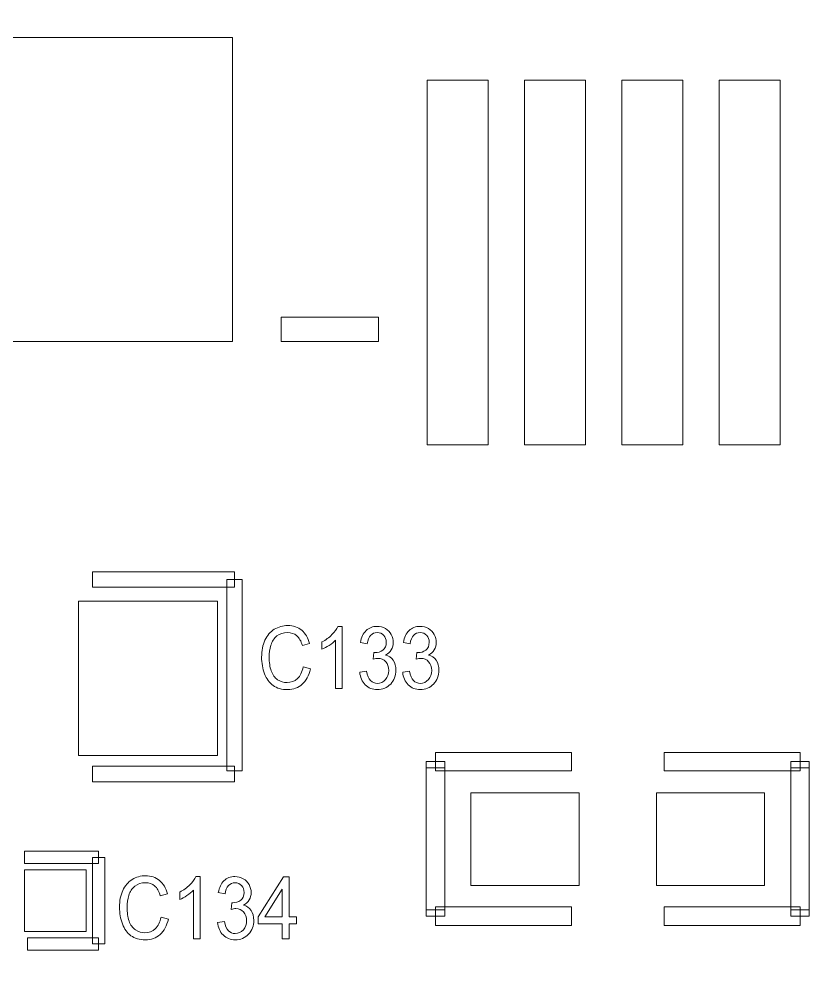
# Model space of a CAD drawing. Header units: millimetres. Extents: x -90 to 99, y -65 to 67.
# Drawn here: x -25.7 to -19.18, y 29.96 to 37.81 of the extents above; entities that cross this region are included whole.
import ezdxf

# ---------------------------------------------------------------- set-up
doc = ezdxf.new("R2010")
doc.units = ezdxf.units.MM
doc.header["$MEASUREMENT"] = 0
for name, color, linetype in [('BG_OUTLINE', 7, 'Continuous'), ('PG_SILKSCREEN_TOP', 7, 'Continuous'), ('PIN_TOP', 7, 'Continuous'), ('RD_SILKSCREEN_TOP', 7, 'Continuous')]:
    doc.layers.add(name, color=color, linetype=linetype)

msp = doc.modelspace()

# ---------------------------------------------------------------- linework, layer by layer
at = {"layer": 'BG_OUTLINE', "color": 3, "lineweight": 9}
msp.add_open_spline([(-71.7269, -61.8795), (-71.7269, -61.8795), (-71.7343, 42.2681), (-71.7343, 42.2681), (-71.7343, 42.2681), (-71.7348, 43.0066), (-71.4419, 43.715), (-70.92, 44.2375), (-70.92, 44.2375), (-70.3982, 44.76), (-69.6866, 45.0538), (-68.9482, 45.0543), (-68.9482, 45.0543), (-68.9482, 45.0543), (75.2046, 45.0543), (75.2046, 45.0543), (75.2046, 45.0543), (76.8319, 45.0552), (78.1763, 43.7805), (78.2661, 42.1556), (78.2661, 42.1556), (78.2661, 42.1556), (78.2661, 31.2814), (78.2661, 31.2814), (78.2661, 31.2814), (78.2661, 31.2814), (72.2646, 31.2814), (72.2646, 31.2814), (72.2646, 31.2814), (72.2646, 31.2814), (72.2646, 26.9814), (72.2646, 26.9814), (72.2646, 26.9814), (72.2646, 26.9814), (78.2661, 26.9814), (78.2661, 26.9814), (78.2661, 26.9814), (78.2661, 26.9814), (78.2661, 18.6553), (78.2661, 18.6553), (78.2661, 18.6553), (78.2661, 18.6553), (72.2496, 18.6553), (72.2496, 18.6553), (72.2496, 18.6553), (72.2496, 18.6553), (72.2496, 14.3553), (72.2496, 14.3553), (72.2496, 14.3553), (72.2496, 14.3553), (78.2661, 14.3553), (78.2661, 14.3553), (78.2661, 14.3553), (78.2661, 14.3553), (78.2661, 9.255), (78.2661, 9.255), (78.2661, 9.255), (78.2661, 9.255), (72.2648, 9.255), (72.2648, 9.255), (72.2648, 9.255), (72.2648, 9.255), (72.2648, 4.955), (72.2648, 4.955), (72.2648, 4.955), (72.2648, 4.955), (78.2661, 4.955), (78.2661, 4.955), (78.2661, 4.955), (78.2661, 4.955), (78.2661, -3.3762), (78.2661, -3.3762), (78.2661, -3.3762), (78.2661, -3.3762), (72.2445, -3.3762), (72.2445, -3.3762), (72.2445, -3.3762), (72.2445, -3.3762), (72.2445, -7.6762), (72.2445, -7.6762), (72.2445, -7.6762), (72.2445, -7.6762), (78.2661, -7.6762), (78.2661, -7.6762), (78.2661, -7.6762), (78.2661, -7.6762), (78.2661, -12.7615), (78.2661, -12.7615), (78.2661, -12.7615), (78.2661, -12.7615), (72.2651, -12.7615), (72.2651, -12.7615), (72.2651, -12.7615), (72.2651, -12.7615), (72.2651, -17.0615), (72.2651, -17.0615), (72.2651, -17.0615), (72.2651, -17.0615), (78.2661, -17.0615), (78.2661, -17.0615), (78.2661, -17.0615), (78.2661, -17.0615), (78.2661, -25.4097), (78.2661, -25.4097), (78.2661, -25.4097), (78.2661, -25.4097), (72.2656, -25.4097), (72.2656, -25.4097), (72.2656, -25.4097), (72.2656, -25.4097), (72.2656, -29.7097), (72.2656, -29.7097), (72.2656, -29.7097), (72.2656, -29.7097), (78.2661, -29.7097), (78.2661, -29.7097), (78.2661, -29.7097), (78.2661, -29.7097), (78.2661, -34.793), (78.2661, -34.793), (78.2661, -34.793), (78.2661, -34.793), (72.2679, -34.793), (72.2679, -34.793), (72.2679, -34.793), (72.2679, -34.793), (72.2679, -39.0929), (72.2679, -39.0929), (72.2679, -39.0929), (72.2679, -39.0929), (78.2661, -39.0929), (78.2661, -39.0929), (78.2661, -39.0929), (78.2661, -39.0929), (78.2661, -47.4269), (78.2661, -47.4269), (78.2661, -47.4269), (78.2661, -47.4269), (72.2679, -47.4269), (72.2679, -47.4269), (72.2679, -47.4269), (72.2679, -47.4269), (72.2679, -51.7269), (72.2679, -51.7269), (72.2679, -51.7269), (72.2679, -51.7269), (78.2661, -51.7269), (78.2661, -51.7269), (78.2661, -51.7269), (78.2661, -51.7269), (78.2661, -51.8138), (78.2661, -51.8138), (78.2661, -51.8138), (78.2661, -51.8138), (78.2656, -61.8468), (78.2656, -61.8468), (78.2656, -61.8468), (78.2661, -62.6669), (77.9407, -63.4536), (77.3612, -64.0339), (77.3612, -64.0339), (76.7817, -64.6142), (75.9915, -64.9405), (75.1713, -64.941), (75.1713, -64.941), (75.1713, -64.941), (-68.6609, -64.9456), (-68.6609, -64.9456), (-68.6609, -64.9456), (-69.4735, -64.9461), (-70.2531, -64.6237), (-70.8281, -64.0495), (-70.8281, -64.0495), (-71.4031, -63.4752), (-71.7264, -62.6922), (-71.7269, -61.8795)], degree=3, knots=[0, 0, 0, 0, 0.022727, 0.022727, 0.022727, 0.022727, 0.045455, 0.045455, 0.045455, 0.045455, 0.068182, 0.068182, 0.068182, 0.068182, 0.090909, 0.090909, 0.090909, 0.090909, 0.113636, 0.113636, 0.113636, 0.113636, 0.136364, 0.136364, 0.136364, 0.136364, 0.159091, 0.159091, 0.159091, 0.159091, 0.181818, 0.181818, 0.181818, 0.181818, 0.204545, 0.204545, 0.204545, 0.204545, 0.227273, 0.227273, 0.227273, 0.227273, 0.25, 0.25, 0.25, 0.25, 0.272727, 0.272727, 0.272727, 0.272727, 0.295455, 0.295455, 0.295455, 0.295455, 0.318182, 0.318182, 0.318182, 0.318182, 0.340909, 0.340909, 0.340909, 0.340909, 0.363636, 0.363636, 0.363636, 0.363636, 0.386364, 0.386364, 0.386364, 0.386364, 0.409091, 0.409091, 0.409091, 0.409091, 0.431818, 0.431818, 0.431818, 0.431818, 0.454545, 0.454545, 0.454545, 0.454545, 0.477273, 0.477273, 0.477273, 0.477273, 0.5, 0.5, 0.5, 0.5, 0.522727, 0.522727, 0.522727, 0.522727, 0.545455, 0.545455, 0.545455, 0.545455, 0.568182, 0.568182, 0.568182, 0.568182, 0.590909, 0.590909, 0.590909, 0.590909, 0.613636, 0.613636, 0.613636, 0.613636, 0.636364, 0.636364, 0.636364, 0.636364, 0.659091, 0.659091, 0.659091, 0.659091, 0.681818, 0.681818, 0.681818, 0.681818, 0.704545, 0.704545, 0.704545, 0.704545, 0.727273, 0.727273, 0.727273, 0.727273, 0.75, 0.75, 0.75, 0.75, 0.772727, 0.772727, 0.772727, 0.772727, 0.795455, 0.795455, 0.795455, 0.795455, 0.818182, 0.818182, 0.818182, 0.818182, 0.840909, 0.840909, 0.840909, 0.840909, 0.863636, 0.863636, 0.863636, 0.863636, 0.886364, 0.886364, 0.886364, 0.886364, 0.909091, 0.909091, 0.909091, 0.909091, 0.931818, 0.931818, 0.931818, 0.931818, 0.954545, 0.954545, 0.954545, 0.954545, 0.977273, 0.977273, 0.977273, 0.977273, 1, 1, 1, 1], dxfattribs=at)
at = {"layer": 'PG_SILKSCREEN_TOP', "color": 6, "lineweight": 9}
for points in [[(-23.5473, 35.1573), (-23.5473, 35.1573), (-23.5473, 35.3572), (-23.5473, 35.3572), (-23.5473, 35.3572), (-23.5473, 35.3572), (-22.7472, 35.3572), (-22.7472, 35.3572), (-22.7472, 35.3572), (-22.7472, 35.3572), (-22.7472, 35.1573), (-22.7472, 35.1573), (-22.7472, 35.1573), (-22.7472, 35.1573), (-23.5473, 35.1573), (-23.5473, 35.1573)], [(-25.0998, 33.1363), (-25.0998, 33.1363), (-25.0998, 33.2633), (-25.0998, 33.2633), (-25.0998, 33.2633), (-25.0998, 33.2633), (-23.9314, 33.2633), (-23.9314, 33.2633), (-23.9314, 33.2633), (-23.9314, 33.2633), (-23.9314, 33.1363), (-23.9314, 33.1363), (-23.9314, 33.1363), (-23.9314, 33.1363), (-25.0998, 33.1363), (-25.0998, 33.1363)], [(-23.9949, 33.1998), (-23.9949, 33.1998), (-23.8679, 33.1998), (-23.8679, 33.1998), (-23.8679, 33.1998), (-23.8679, 33.1998), (-23.8679, 31.625), (-23.8679, 31.625), (-23.8679, 31.625), (-23.8679, 31.625), (-23.9949, 31.625), (-23.9949, 31.625), (-23.9949, 31.625), (-23.9949, 31.625), (-23.9949, 33.1998), (-23.9949, 33.1998)], [(-21.1628, 31.7774), (-21.1628, 31.7774), (-21.1628, 31.625), (-21.1628, 31.625), (-21.1628, 31.625), (-21.1628, 31.625), (-22.2804, 31.625), (-22.2804, 31.625), (-22.2804, 31.625), (-22.2804, 31.625), (-22.2804, 31.7774), (-22.2804, 31.7774), (-22.2804, 31.7774), (-22.2804, 31.7774), (-21.1628, 31.7774), (-21.1628, 31.7774)], [(-20.4008, 31.625), (-20.4008, 31.625), (-20.4008, 31.7774), (-20.4008, 31.7774), (-20.4008, 31.7774), (-20.4008, 31.7774), (-19.2832, 31.7774), (-19.2832, 31.7774), (-19.2832, 31.7774), (-19.2832, 31.7774), (-19.2832, 31.625), (-19.2832, 31.625), (-19.2832, 31.625), (-19.2832, 31.625), (-20.4008, 31.625), (-20.4008, 31.625)], [(-23.9314, 31.6631), (-23.9314, 31.6631), (-23.9314, 31.5361), (-23.9314, 31.5361), (-23.9314, 31.5361), (-23.9314, 31.5361), (-25.0998, 31.5361), (-25.0998, 31.5361), (-25.0998, 31.5361), (-25.0998, 31.5361), (-25.0998, 31.6631), (-25.0998, 31.6631), (-25.0998, 31.6631), (-25.0998, 31.6631), (-23.9314, 31.6631), (-23.9314, 31.6631)], [(-22.3566, 31.7012), (-22.3566, 31.7012), (-22.2042, 31.7012), (-22.2042, 31.7012), (-22.2042, 31.7012), (-22.2042, 31.7012), (-22.2042, 31.6504), (-22.2042, 31.6504), (-22.2042, 31.6504), (-22.2042, 31.6504), (-22.3566, 31.6504), (-22.3566, 31.6504), (-22.3566, 31.6504), (-22.3566, 31.6504), (-22.3566, 31.7012), (-22.3566, 31.7012)], [(-22.3566, 31.6504), (-22.3566, 31.6504), (-22.2042, 31.6504), (-22.2042, 31.6504), (-22.2042, 31.6504), (-22.2042, 31.6504), (-22.2042, 30.482), (-22.2042, 30.482), (-22.2042, 30.482), (-22.2042, 30.482), (-22.3566, 30.482), (-22.3566, 30.482), (-22.3566, 30.482), (-22.3566, 30.482), (-22.3566, 31.6504), (-22.3566, 31.6504)], [(-19.3594, 31.7012), (-19.3594, 31.7012), (-19.207, 31.7012), (-19.207, 31.7012), (-19.207, 31.7012), (-19.207, 31.7012), (-19.207, 31.6504), (-19.207, 31.6504), (-19.207, 31.6504), (-19.207, 31.6504), (-19.3594, 31.6504), (-19.3594, 31.6504), (-19.3594, 31.6504), (-19.3594, 31.6504), (-19.3594, 31.7012), (-19.3594, 31.7012)], [(-19.3594, 31.6504), (-19.3594, 31.6504), (-19.207, 31.6504), (-19.207, 31.6504), (-19.207, 31.6504), (-19.207, 31.6504), (-19.207, 30.482), (-19.207, 30.482), (-19.207, 30.482), (-19.207, 30.482), (-19.3594, 30.482), (-19.3594, 30.482), (-19.3594, 30.482), (-19.3594, 30.482), (-19.3594, 31.6504), (-19.3594, 31.6504)], [(-25.6586, 30.863), (-25.6586, 30.863), (-25.6586, 30.9646), (-25.6586, 30.9646), (-25.6586, 30.9646), (-25.6586, 30.9646), (-25.0491, 30.9646), (-25.0491, 30.9646), (-25.0491, 30.9646), (-25.0491, 30.9646), (-25.0491, 30.863), (-25.0491, 30.863), (-25.0491, 30.863), (-25.0491, 30.863), (-25.6586, 30.863), (-25.6586, 30.863)], [(-25.0998, 30.9138), (-25.0998, 30.9138), (-24.9982, 30.9138), (-24.9982, 30.9138), (-24.9982, 30.9138), (-24.9982, 30.9138), (-24.9982, 30.2026), (-24.9982, 30.2026), (-24.9982, 30.2026), (-24.9982, 30.2026), (-25.0998, 30.2026), (-25.0998, 30.2026), (-25.0998, 30.2026), (-25.0998, 30.2026), (-25.0998, 30.9138), (-25.0998, 30.9138)], [(-22.3566, 30.482), (-22.3566, 30.482), (-22.2042, 30.482), (-22.2042, 30.482), (-22.2042, 30.482), (-22.2042, 30.482), (-22.2042, 30.4312), (-22.2042, 30.4312), (-22.2042, 30.4312), (-22.2042, 30.4312), (-22.3566, 30.4312), (-22.3566, 30.4312), (-22.3566, 30.4312), (-22.3566, 30.4312), (-22.3566, 30.482), (-22.3566, 30.482)], [(-22.2804, 30.355), (-22.2804, 30.355), (-22.2804, 30.5074), (-22.2804, 30.5074), (-22.2804, 30.5074), (-22.2804, 30.5074), (-21.1628, 30.5074), (-21.1628, 30.5074), (-21.1628, 30.5074), (-21.1628, 30.5074), (-21.1628, 30.355), (-21.1628, 30.355), (-21.1628, 30.355), (-21.1628, 30.355), (-22.2804, 30.355), (-22.2804, 30.355)], [(-19.2832, 30.5074), (-19.2832, 30.5074), (-19.2832, 30.355), (-19.2832, 30.355), (-19.2832, 30.355), (-19.2832, 30.355), (-20.4008, 30.355), (-20.4008, 30.355), (-20.4008, 30.355), (-20.4008, 30.355), (-20.4008, 30.5074), (-20.4008, 30.5074), (-20.4008, 30.5074), (-20.4008, 30.5074), (-19.2832, 30.5074), (-19.2832, 30.5074)], [(-19.3594, 30.482), (-19.3594, 30.482), (-19.207, 30.482), (-19.207, 30.482), (-19.207, 30.482), (-19.207, 30.482), (-19.207, 30.4312), (-19.207, 30.4312), (-19.207, 30.4312), (-19.207, 30.4312), (-19.3594, 30.4312), (-19.3594, 30.4312), (-19.3594, 30.4312), (-19.3594, 30.4312), (-19.3594, 30.482), (-19.3594, 30.482)], [(-25.0491, 30.2534), (-25.0491, 30.2534), (-25.0491, 30.1518), (-25.0491, 30.1518), (-25.0491, 30.1518), (-25.0491, 30.1518), (-25.6332, 30.1518), (-25.6332, 30.1518), (-25.6332, 30.1518), (-25.6332, 30.1518), (-25.6332, 30.2534), (-25.6332, 30.2534), (-25.6332, 30.2534), (-25.6332, 30.2534), (-25.0491, 30.2534), (-25.0491, 30.2534)]]:
    msp.add_open_spline(points, degree=3, knots=[0, 0, 0, 0, 0.25, 0.25, 0.25, 0.25, 0.5, 0.5, 0.5, 0.5, 0.75, 0.75, 0.75, 0.75, 1, 1, 1, 1], dxfattribs=at)
at = {"layer": 'PIN_TOP', "lineweight": 9}
for points in [[(-25.9474, 37.6572), (-25.9474, 37.6572), (-23.9474, 37.6572), (-23.9474, 37.6572), (-23.9474, 37.6572), (-23.9474, 37.6572), (-23.9474, 35.157), (-23.9474, 35.157), (-23.9474, 35.157), (-23.9474, 35.157), (-25.9474, 35.157), (-25.9474, 35.157), (-25.9474, 35.157), (-25.9474, 35.157), (-25.9474, 37.6572), (-25.9474, 37.6572)], [(-22.3473, 37.3071), (-22.3473, 37.3071), (-21.8472, 37.3071), (-21.8472, 37.3071), (-21.8472, 37.3071), (-21.8472, 37.3071), (-21.8472, 34.3072), (-21.8472, 34.3072), (-21.8472, 34.3072), (-21.8472, 34.3072), (-22.3473, 34.3072), (-22.3473, 34.3072), (-22.3473, 34.3072), (-22.3473, 34.3072), (-22.3473, 37.3071), (-22.3473, 37.3071)], [(-21.5475, 37.3071), (-21.5475, 37.3071), (-21.0473, 37.3071), (-21.0473, 37.3071), (-21.0473, 37.3071), (-21.0473, 37.3071), (-21.0473, 34.3072), (-21.0473, 34.3072), (-21.0473, 34.3072), (-21.0473, 34.3072), (-21.5475, 34.3072), (-21.5475, 34.3072), (-21.5475, 34.3072), (-21.5475, 34.3072), (-21.5475, 37.3071), (-21.5475, 37.3071)], [(-20.7474, 37.3071), (-20.7474, 37.3071), (-20.2472, 37.3071), (-20.2472, 37.3071), (-20.2472, 37.3071), (-20.2472, 37.3071), (-20.2472, 34.3072), (-20.2472, 34.3072), (-20.2472, 34.3072), (-20.2472, 34.3072), (-20.7474, 34.3072), (-20.7474, 34.3072), (-20.7474, 34.3072), (-20.7474, 34.3072), (-20.7474, 37.3071), (-20.7474, 37.3071)], [(-19.9473, 37.3071), (-19.9473, 37.3071), (-19.4471, 37.3071), (-19.4471, 37.3071), (-19.4471, 37.3071), (-19.4471, 37.3071), (-19.4471, 34.3072), (-19.4471, 34.3072), (-19.4471, 34.3072), (-19.4471, 34.3072), (-19.9473, 34.3072), (-19.9473, 34.3072), (-19.9473, 34.3072), (-19.9473, 34.3072), (-19.9473, 37.3071), (-19.9473, 37.3071)], [(-25.2141, 31.752), (-25.2141, 31.752), (-25.2141, 33.022), (-25.2141, 33.022), (-25.2141, 33.022), (-25.2141, 33.022), (-24.0711, 33.022), (-24.0711, 33.022), (-24.0711, 33.022), (-24.0711, 33.022), (-24.0711, 31.752), (-24.0711, 31.752), (-24.0711, 31.752), (-24.0711, 31.752), (-25.2141, 31.752), (-25.2141, 31.752)], [(-21.0994, 31.4437), (-21.0994, 31.4437), (-21.0994, 30.6817), (-21.0994, 30.6817), (-21.0994, 30.6817), (-21.0994, 30.6817), (-21.9883, 30.6817), (-21.9883, 30.6817), (-21.9883, 30.6817), (-21.9883, 30.6817), (-21.9883, 31.4437), (-21.9883, 31.4437), (-21.9883, 31.4437), (-21.9883, 31.4437), (-21.0994, 31.4437), (-21.0994, 31.4437)], [(-19.5753, 31.4437), (-19.5753, 31.4437), (-19.5753, 30.6817), (-19.5753, 30.6817), (-19.5753, 30.6817), (-19.5753, 30.6817), (-20.4643, 30.6817), (-20.4643, 30.6817), (-20.4643, 30.6817), (-20.4643, 30.6817), (-20.4643, 31.4437), (-20.4643, 31.4437), (-20.4643, 31.4437), (-20.4643, 31.4437), (-19.5753, 31.4437), (-19.5753, 31.4437)], [(-25.6586, 30.3042), (-25.6586, 30.3042), (-25.6586, 30.8122), (-25.6586, 30.8122), (-25.6586, 30.8122), (-25.6586, 30.8122), (-25.1506, 30.8122), (-25.1506, 30.8122), (-25.1506, 30.8122), (-25.1506, 30.8122), (-25.1506, 30.3042), (-25.1506, 30.3042), (-25.1506, 30.3042), (-25.1506, 30.3042), (-25.6586, 30.3042), (-25.6586, 30.3042)]]:
    msp.add_open_spline(points, degree=3, knots=[0, 0, 0, 0, 0.25, 0.25, 0.25, 0.25, 0.5, 0.5, 0.5, 0.5, 0.75, 0.75, 0.75, 0.75, 1, 1, 1, 1], dxfattribs=at)
at = {"layer": 'RD_SILKSCREEN_TOP', "color": 8, "lineweight": 9}
for points, knots in [([(-23.3677, 32.481), (-23.3677, 32.481), (-23.3074, 32.4639), (-23.3074, 32.4639), (-23.3074, 32.4639), (-23.32, 32.4087), (-23.3428, 32.3665), (-23.3755, 32.3373), (-23.3755, 32.3373), (-23.4082, 32.3083), (-23.4484, 32.2938), (-23.4957, 32.2938), (-23.4957, 32.2938), (-23.5447, 32.2938), (-23.5845, 32.305), (-23.6152, 32.3273), (-23.6152, 32.3273), (-23.6459, 32.3497), (-23.6693, 32.382), (-23.6853, 32.4244), (-23.6853, 32.4244), (-23.7013, 32.4668), (-23.7093, 32.5123), (-23.7093, 32.5609), (-23.7093, 32.5609), (-23.7093, 32.6139), (-23.7003, 32.6601), (-23.6822, 32.6996), (-23.6822, 32.6996), (-23.664, 32.7391), (-23.6383, 32.769), (-23.6049, 32.7896), (-23.6049, 32.7896), (-23.5715, 32.8101), (-23.5348, 32.8203), (-23.4947, 32.8203), (-23.4947, 32.8203), (-23.4492, 32.8203), (-23.411, 32.8073), (-23.38, 32.7814), (-23.38, 32.7814), (-23.349, 32.7554), (-23.3274, 32.719), (-23.3153, 32.672), (-23.3153, 32.672), (-23.3153, 32.672), (-23.3744, 32.6563), (-23.3744, 32.6563), (-23.3744, 32.6563), (-23.385, 32.6934), (-23.4002, 32.7203), (-23.4204, 32.7373), (-23.4204, 32.7373), (-23.4404, 32.7542), (-23.4655, 32.7626), (-23.496, 32.7626), (-23.496, 32.7626), (-23.5309, 32.7626), (-23.56, 32.7533), (-23.5835, 32.7346), (-23.5835, 32.7346), (-23.6071, 32.7157), (-23.6235, 32.6906), (-23.633, 32.6589), (-23.633, 32.6589), (-23.6425, 32.6274), (-23.6472, 32.5948), (-23.6472, 32.5613), (-23.6472, 32.5613), (-23.6472, 32.5179), (-23.6416, 32.4802), (-23.6305, 32.4478), (-23.6305, 32.4478), (-23.6192, 32.4156), (-23.6016, 32.3914), (-23.5778, 32.3754), (-23.5778, 32.3754), (-23.554, 32.3594), (-23.5283, 32.3515), (-23.5005, 32.3515), (-23.5005, 32.3515), (-23.4669, 32.3515), (-23.4384, 32.3624), (-23.415, 32.3841), (-23.415, 32.3841), (-23.3916, 32.4059), (-23.3759, 32.4382), (-23.3677, 32.481)], [0, 0, 0, 0, 0.045455, 0.045455, 0.045455, 0.045455, 0.090909, 0.090909, 0.090909, 0.090909, 0.136364, 0.136364, 0.136364, 0.136364, 0.181818, 0.181818, 0.181818, 0.181818, 0.227273, 0.227273, 0.227273, 0.227273, 0.272727, 0.272727, 0.272727, 0.272727, 0.318182, 0.318182, 0.318182, 0.318182, 0.363636, 0.363636, 0.363636, 0.363636, 0.409091, 0.409091, 0.409091, 0.409091, 0.454545, 0.454545, 0.454545, 0.454545, 0.5, 0.5, 0.5, 0.5, 0.545455, 0.545455, 0.545455, 0.545455, 0.590909, 0.590909, 0.590909, 0.590909, 0.636364, 0.636364, 0.636364, 0.636364, 0.681818, 0.681818, 0.681818, 0.681818, 0.727273, 0.727273, 0.727273, 0.727273, 0.772727, 0.772727, 0.772727, 0.772727, 0.818182, 0.818182, 0.818182, 0.818182, 0.863636, 0.863636, 0.863636, 0.863636, 0.909091, 0.909091, 0.909091, 0.909091, 0.954545, 0.954545, 0.954545, 0.954545, 1, 1, 1, 1]), ([(-23.0458, 32.3025), (-23.0458, 32.3025), (-23.1015, 32.3025), (-23.1015, 32.3025), (-23.1015, 32.3025), (-23.1015, 32.3025), (-23.1015, 32.7008), (-23.1015, 32.7008), (-23.1015, 32.7008), (-23.115, 32.6864), (-23.1326, 32.6721), (-23.1544, 32.6577), (-23.1544, 32.6577), (-23.1762, 32.6434), (-23.1959, 32.6326), (-23.2132, 32.6255), (-23.2132, 32.6255), (-23.2132, 32.6255), (-23.2132, 32.6858), (-23.2132, 32.6858), (-23.2132, 32.6858), (-23.1819, 32.7023), (-23.1546, 32.7222), (-23.1314, 32.7456), (-23.1314, 32.7456), (-23.108, 32.769), (-23.0914, 32.7917), (-23.0817, 32.8137), (-23.0817, 32.8137), (-23.0817, 32.8137), (-23.0458, 32.8137), (-23.0458, 32.8137), (-23.0458, 32.8137), (-23.0458, 32.8137), (-23.0458, 32.3025), (-23.0458, 32.3025)], [0, 0, 0, 0, 0.111111, 0.111111, 0.111111, 0.111111, 0.222222, 0.222222, 0.222222, 0.222222, 0.333333, 0.333333, 0.333333, 0.333333, 0.444444, 0.444444, 0.444444, 0.444444, 0.555556, 0.555556, 0.555556, 0.555556, 0.666667, 0.666667, 0.666667, 0.666667, 0.777778, 0.777778, 0.777778, 0.777778, 0.888889, 0.888889, 0.888889, 0.888889, 1, 1, 1, 1]), ([(-22.9025, 32.4369), (-22.9025, 32.4369), (-22.8468, 32.4452), (-22.8468, 32.4452), (-22.8468, 32.4452), (-22.8403, 32.4098), (-22.8295, 32.3843), (-22.814, 32.3686), (-22.814, 32.3686), (-22.7986, 32.353), (-22.7798, 32.3452), (-22.7579, 32.3452), (-22.7579, 32.3452), (-22.7315, 32.3452), (-22.7093, 32.3554), (-22.6912, 32.3758), (-22.6912, 32.3758), (-22.6732, 32.3961), (-22.6641, 32.4214), (-22.6641, 32.4515), (-22.6641, 32.4515), (-22.6641, 32.4802), (-22.6725, 32.5039), (-22.6893, 32.5225), (-22.6893, 32.5225), (-22.7061, 32.5411), (-22.7272, 32.5505), (-22.7531, 32.5505), (-22.7531, 32.5505), (-22.7637, 32.5505), (-22.7768, 32.5481), (-22.7925, 32.5435), (-22.7925, 32.5435), (-22.7925, 32.5435), (-22.7863, 32.5984), (-22.7863, 32.5984), (-22.7863, 32.5984), (-22.7825, 32.5979), (-22.7796, 32.5976), (-22.7772, 32.5976), (-22.7772, 32.5976), (-22.7535, 32.5976), (-22.7321, 32.6046), (-22.7131, 32.6185), (-22.7131, 32.6185), (-22.694, 32.6324), (-22.6847, 32.6538), (-22.6847, 32.6828), (-22.6847, 32.6828), (-22.6847, 32.7056), (-22.6915, 32.7247), (-22.7054, 32.7397), (-22.7054, 32.7397), (-22.7192, 32.7547), (-22.7371, 32.7623), (-22.759, 32.7623), (-22.759, 32.7623), (-22.7808, 32.7623), (-22.7988, 32.7546), (-22.8132, 32.7394), (-22.8132, 32.7394), (-22.8277, 32.7241), (-22.8372, 32.7011), (-22.8412, 32.6705), (-22.8412, 32.6705), (-22.8412, 32.6705), (-22.8969, 32.6817), (-22.8969, 32.6817), (-22.8969, 32.6817), (-22.8902, 32.7236), (-22.8746, 32.7561), (-22.8505, 32.7791), (-22.8505, 32.7791), (-22.8263, 32.8021), (-22.7962, 32.8137), (-22.7602, 32.8137), (-22.7602, 32.8137), (-22.7355, 32.8137), (-22.7126, 32.8077), (-22.6917, 32.7958), (-22.6917, 32.7958), (-22.671, 32.7839), (-22.6549, 32.7676), (-22.6438, 32.747), (-22.6438, 32.747), (-22.6329, 32.7264), (-22.6271, 32.7046), (-22.6271, 32.6813), (-22.6271, 32.6813), (-22.6271, 32.6594), (-22.6324, 32.6394), (-22.643, 32.6212), (-22.643, 32.6212), (-22.6536, 32.6032), (-22.6692, 32.5889), (-22.6898, 32.5782), (-22.6898, 32.5782), (-22.663, 32.5713), (-22.6421, 32.5569), (-22.6271, 32.5349), (-22.6271, 32.5349), (-22.6123, 32.5131), (-22.6049, 32.4858), (-22.6049, 32.4529), (-22.6049, 32.4529), (-22.6049, 32.4085), (-22.6193, 32.3708), (-22.6483, 32.3398), (-22.6483, 32.3398), (-22.6772, 32.3089), (-22.7138, 32.2935), (-22.758, 32.2935), (-22.758, 32.2935), (-22.798, 32.2935), (-22.8311, 32.3068), (-22.8574, 32.3334), (-22.8574, 32.3334), (-22.8838, 32.36), (-22.8988, 32.3945), (-22.9025, 32.4369)], [0, 0, 0, 0, 0.033333, 0.033333, 0.033333, 0.033333, 0.066667, 0.066667, 0.066667, 0.066667, 0.1, 0.1, 0.1, 0.1, 0.133333, 0.133333, 0.133333, 0.133333, 0.166667, 0.166667, 0.166667, 0.166667, 0.2, 0.2, 0.2, 0.2, 0.233333, 0.233333, 0.233333, 0.233333, 0.266667, 0.266667, 0.266667, 0.266667, 0.3, 0.3, 0.3, 0.3, 0.333333, 0.333333, 0.333333, 0.333333, 0.366667, 0.366667, 0.366667, 0.366667, 0.4, 0.4, 0.4, 0.4, 0.433333, 0.433333, 0.433333, 0.433333, 0.466667, 0.466667, 0.466667, 0.466667, 0.5, 0.5, 0.5, 0.5, 0.533333, 0.533333, 0.533333, 0.533333, 0.566667, 0.566667, 0.566667, 0.566667, 0.6, 0.6, 0.6, 0.6, 0.633333, 0.633333, 0.633333, 0.633333, 0.666667, 0.666667, 0.666667, 0.666667, 0.7, 0.7, 0.7, 0.7, 0.733333, 0.733333, 0.733333, 0.733333, 0.766667, 0.766667, 0.766667, 0.766667, 0.8, 0.8, 0.8, 0.8, 0.833333, 0.833333, 0.833333, 0.833333, 0.866667, 0.866667, 0.866667, 0.866667, 0.9, 0.9, 0.9, 0.9, 0.933333, 0.933333, 0.933333, 0.933333, 0.966667, 0.966667, 0.966667, 0.966667, 1, 1, 1, 1]), ([(-22.5494, 32.4369), (-22.5494, 32.4369), (-22.4937, 32.4452), (-22.4937, 32.4452), (-22.4937, 32.4452), (-22.4872, 32.4098), (-22.4763, 32.3843), (-22.4609, 32.3686), (-22.4609, 32.3686), (-22.4455, 32.353), (-22.4267, 32.3452), (-22.4047, 32.3452), (-22.4047, 32.3452), (-22.3784, 32.3452), (-22.3562, 32.3554), (-22.3381, 32.3758), (-22.3381, 32.3758), (-22.3201, 32.3961), (-22.311, 32.4214), (-22.311, 32.4515), (-22.311, 32.4515), (-22.311, 32.4802), (-22.3193, 32.5039), (-22.3361, 32.5225), (-22.3361, 32.5225), (-22.3529, 32.5411), (-22.3741, 32.5505), (-22.4, 32.5505), (-22.4, 32.5505), (-22.4106, 32.5505), (-22.4237, 32.5481), (-22.4394, 32.5435), (-22.4394, 32.5435), (-22.4394, 32.5435), (-22.4332, 32.5984), (-22.4332, 32.5984), (-22.4332, 32.5984), (-22.4294, 32.5979), (-22.4265, 32.5976), (-22.4241, 32.5976), (-22.4241, 32.5976), (-22.4004, 32.5976), (-22.379, 32.6046), (-22.36, 32.6185), (-22.36, 32.6185), (-22.3409, 32.6324), (-22.3315, 32.6538), (-22.3315, 32.6828), (-22.3315, 32.6828), (-22.3315, 32.7056), (-22.3384, 32.7247), (-22.3524, 32.7397), (-22.3524, 32.7397), (-22.3661, 32.7547), (-22.384, 32.7623), (-22.4059, 32.7623), (-22.4059, 32.7623), (-22.4276, 32.7623), (-22.4457, 32.7546), (-22.4601, 32.7394), (-22.4601, 32.7394), (-22.4746, 32.7241), (-22.484, 32.7011), (-22.4881, 32.6705), (-22.4881, 32.6705), (-22.4881, 32.6705), (-22.5438, 32.6817), (-22.5438, 32.6817), (-22.5438, 32.6817), (-22.5371, 32.7236), (-22.5216, 32.7561), (-22.4974, 32.7791), (-22.4974, 32.7791), (-22.4732, 32.8021), (-22.4431, 32.8137), (-22.4071, 32.8137), (-22.4071, 32.8137), (-22.3824, 32.8137), (-22.3595, 32.8077), (-22.3387, 32.7958), (-22.3387, 32.7958), (-22.3178, 32.7839), (-22.3018, 32.7676), (-22.2907, 32.747), (-22.2907, 32.747), (-22.2797, 32.7264), (-22.274, 32.7046), (-22.274, 32.6813), (-22.274, 32.6813), (-22.274, 32.6594), (-22.2793, 32.6394), (-22.2899, 32.6212), (-22.2899, 32.6212), (-22.3006, 32.6032), (-22.3161, 32.5889), (-22.3367, 32.5782), (-22.3367, 32.5782), (-22.3099, 32.5713), (-22.289, 32.5569), (-22.274, 32.5349), (-22.274, 32.5349), (-22.2592, 32.5131), (-22.2518, 32.4858), (-22.2518, 32.4529), (-22.2518, 32.4529), (-22.2518, 32.4085), (-22.2662, 32.3708), (-22.2952, 32.3398), (-22.2952, 32.3398), (-22.3241, 32.3089), (-22.3607, 32.2935), (-22.4049, 32.2935), (-22.4049, 32.2935), (-22.4449, 32.2935), (-22.478, 32.3068), (-22.5043, 32.3334), (-22.5043, 32.3334), (-22.5308, 32.36), (-22.5457, 32.3945), (-22.5494, 32.4369)], [0, 0, 0, 0, 0.033333, 0.033333, 0.033333, 0.033333, 0.066667, 0.066667, 0.066667, 0.066667, 0.1, 0.1, 0.1, 0.1, 0.133333, 0.133333, 0.133333, 0.133333, 0.166667, 0.166667, 0.166667, 0.166667, 0.2, 0.2, 0.2, 0.2, 0.233333, 0.233333, 0.233333, 0.233333, 0.266667, 0.266667, 0.266667, 0.266667, 0.3, 0.3, 0.3, 0.3, 0.333333, 0.333333, 0.333333, 0.333333, 0.366667, 0.366667, 0.366667, 0.366667, 0.4, 0.4, 0.4, 0.4, 0.433333, 0.433333, 0.433333, 0.433333, 0.466667, 0.466667, 0.466667, 0.466667, 0.5, 0.5, 0.5, 0.5, 0.533333, 0.533333, 0.533333, 0.533333, 0.566667, 0.566667, 0.566667, 0.566667, 0.6, 0.6, 0.6, 0.6, 0.633333, 0.633333, 0.633333, 0.633333, 0.666667, 0.666667, 0.666667, 0.666667, 0.7, 0.7, 0.7, 0.7, 0.733333, 0.733333, 0.733333, 0.733333, 0.766667, 0.766667, 0.766667, 0.766667, 0.8, 0.8, 0.8, 0.8, 0.833333, 0.833333, 0.833333, 0.833333, 0.866667, 0.866667, 0.866667, 0.866667, 0.9, 0.9, 0.9, 0.9, 0.933333, 0.933333, 0.933333, 0.933333, 0.966667, 0.966667, 0.966667, 0.966667, 1, 1, 1, 1]), ([(-24.536, 30.4236), (-24.536, 30.4236), (-24.4759, 30.4065), (-24.4759, 30.4065), (-24.4759, 30.4065), (-24.4884, 30.3513), (-24.5112, 30.3091), (-24.5439, 30.2799), (-24.5439, 30.2799), (-24.5766, 30.2509), (-24.6167, 30.2364), (-24.6641, 30.2364), (-24.6641, 30.2364), (-24.7131, 30.2364), (-24.7529, 30.2476), (-24.7836, 30.2699), (-24.7836, 30.2699), (-24.8143, 30.2923), (-24.8377, 30.3246), (-24.8537, 30.367), (-24.8537, 30.367), (-24.8697, 30.4094), (-24.8777, 30.4549), (-24.8777, 30.5035), (-24.8777, 30.5035), (-24.8777, 30.5565), (-24.8687, 30.6027), (-24.8506, 30.6422), (-24.8506, 30.6422), (-24.8324, 30.6817), (-24.8067, 30.7116), (-24.7733, 30.7322), (-24.7733, 30.7322), (-24.7399, 30.7527), (-24.7032, 30.7629), (-24.6631, 30.7629), (-24.6631, 30.7629), (-24.6177, 30.7629), (-24.5795, 30.7499), (-24.5484, 30.724), (-24.5484, 30.724), (-24.5174, 30.698), (-24.4958, 30.6616), (-24.4837, 30.6146), (-24.4837, 30.6146), (-24.4837, 30.6146), (-24.5429, 30.5989), (-24.5429, 30.5989), (-24.5429, 30.5989), (-24.5534, 30.636), (-24.5686, 30.6629), (-24.5888, 30.6799), (-24.5888, 30.6799), (-24.6088, 30.6968), (-24.6339, 30.7052), (-24.6644, 30.7052), (-24.6644, 30.7052), (-24.6993, 30.7052), (-24.7284, 30.6959), (-24.7519, 30.6772), (-24.7519, 30.6772), (-24.7755, 30.6583), (-24.7919, 30.6332), (-24.8014, 30.6015), (-24.8014, 30.6015), (-24.8109, 30.57), (-24.8156, 30.5374), (-24.8156, 30.5039), (-24.8156, 30.5039), (-24.8156, 30.4605), (-24.81, 30.4228), (-24.799, 30.3904), (-24.799, 30.3904), (-24.7875, 30.3582), (-24.7701, 30.334), (-24.7462, 30.318), (-24.7462, 30.318), (-24.7224, 30.302), (-24.6967, 30.2941), (-24.6689, 30.2941), (-24.6689, 30.2941), (-24.6353, 30.2941), (-24.6068, 30.305), (-24.5834, 30.3267), (-24.5834, 30.3267), (-24.56, 30.3485), (-24.5443, 30.3808), (-24.536, 30.4236)], [0, 0, 0, 0, 0.045455, 0.045455, 0.045455, 0.045455, 0.090909, 0.090909, 0.090909, 0.090909, 0.136364, 0.136364, 0.136364, 0.136364, 0.181818, 0.181818, 0.181818, 0.181818, 0.227273, 0.227273, 0.227273, 0.227273, 0.272727, 0.272727, 0.272727, 0.272727, 0.318182, 0.318182, 0.318182, 0.318182, 0.363636, 0.363636, 0.363636, 0.363636, 0.409091, 0.409091, 0.409091, 0.409091, 0.454545, 0.454545, 0.454545, 0.454545, 0.5, 0.5, 0.5, 0.5, 0.545455, 0.545455, 0.545455, 0.545455, 0.590909, 0.590909, 0.590909, 0.590909, 0.636364, 0.636364, 0.636364, 0.636364, 0.681818, 0.681818, 0.681818, 0.681818, 0.727273, 0.727273, 0.727273, 0.727273, 0.772727, 0.772727, 0.772727, 0.772727, 0.818182, 0.818182, 0.818182, 0.818182, 0.863636, 0.863636, 0.863636, 0.863636, 0.909091, 0.909091, 0.909091, 0.909091, 0.954545, 0.954545, 0.954545, 0.954545, 1, 1, 1, 1]), ([(-24.2142, 30.2451), (-24.2142, 30.2451), (-24.2699, 30.2451), (-24.2699, 30.2451), (-24.2699, 30.2451), (-24.2699, 30.2451), (-24.2699, 30.6434), (-24.2699, 30.6434), (-24.2699, 30.6434), (-24.2834, 30.629), (-24.301, 30.6147), (-24.3228, 30.6003), (-24.3228, 30.6003), (-24.3446, 30.586), (-24.3643, 30.5752), (-24.3816, 30.5681), (-24.3816, 30.5681), (-24.3816, 30.5681), (-24.3816, 30.6284), (-24.3816, 30.6284), (-24.3816, 30.6284), (-24.3503, 30.6449), (-24.323, 30.6648), (-24.2997, 30.6882), (-24.2997, 30.6882), (-24.2764, 30.7116), (-24.2598, 30.7343), (-24.2501, 30.7563), (-24.2501, 30.7563), (-24.2501, 30.7563), (-24.2142, 30.7563), (-24.2142, 30.7563), (-24.2142, 30.7563), (-24.2142, 30.7563), (-24.2142, 30.2451), (-24.2142, 30.2451)], [0, 0, 0, 0, 0.111111, 0.111111, 0.111111, 0.111111, 0.222222, 0.222222, 0.222222, 0.222222, 0.333333, 0.333333, 0.333333, 0.333333, 0.444444, 0.444444, 0.444444, 0.444444, 0.555556, 0.555556, 0.555556, 0.555556, 0.666667, 0.666667, 0.666667, 0.666667, 0.777778, 0.777778, 0.777778, 0.777778, 0.888889, 0.888889, 0.888889, 0.888889, 1, 1, 1, 1]), ([(-24.0709, 30.3795), (-24.0709, 30.3795), (-24.0152, 30.3878), (-24.0152, 30.3878), (-24.0152, 30.3878), (-24.0087, 30.3524), (-23.9978, 30.3269), (-23.9824, 30.3112), (-23.9824, 30.3112), (-23.967, 30.2956), (-23.9482, 30.2878), (-23.9262, 30.2878), (-23.9262, 30.2878), (-23.8999, 30.2878), (-23.8777, 30.298), (-23.8596, 30.3184), (-23.8596, 30.3184), (-23.8417, 30.3387), (-23.8326, 30.364), (-23.8326, 30.3941), (-23.8326, 30.3941), (-23.8326, 30.4228), (-23.8408, 30.4465), (-23.8576, 30.4651), (-23.8576, 30.4651), (-23.8744, 30.4837), (-23.8956, 30.4931), (-23.9215, 30.4931), (-23.9215, 30.4931), (-23.9321, 30.4931), (-23.9452, 30.4907), (-23.9609, 30.4861), (-23.9609, 30.4861), (-23.9609, 30.4861), (-23.9547, 30.541), (-23.9547, 30.541), (-23.9547, 30.541), (-23.9509, 30.5405), (-23.948, 30.5402), (-23.9456, 30.5402), (-23.9456, 30.5402), (-23.9219, 30.5402), (-23.9005, 30.5472), (-23.8815, 30.5611), (-23.8815, 30.5611), (-23.8624, 30.575), (-23.853, 30.5964), (-23.853, 30.6254), (-23.853, 30.6254), (-23.853, 30.6482), (-23.86, 30.6673), (-23.8738, 30.6823), (-23.8738, 30.6823), (-23.8876, 30.6973), (-23.9055, 30.7049), (-23.9274, 30.7049), (-23.9274, 30.7049), (-23.9491, 30.7049), (-23.9672, 30.6972), (-23.9816, 30.682), (-23.9816, 30.682), (-23.9961, 30.6667), (-24.0055, 30.6437), (-24.0096, 30.6131), (-24.0096, 30.6131), (-24.0096, 30.6131), (-24.0653, 30.6243), (-24.0653, 30.6243), (-24.0653, 30.6243), (-24.0586, 30.6662), (-24.043, 30.6987), (-24.0189, 30.7217), (-24.0189, 30.7217), (-23.9947, 30.7447), (-23.9646, 30.7563), (-23.9286, 30.7563), (-23.9286, 30.7563), (-23.9039, 30.7563), (-23.881, 30.7503), (-23.8601, 30.7384), (-23.8601, 30.7384), (-23.8393, 30.7265), (-23.8234, 30.7102), (-23.8122, 30.6896), (-23.8122, 30.6896), (-23.8012, 30.669), (-23.7955, 30.6472), (-23.7955, 30.6239), (-23.7955, 30.6239), (-23.7955, 30.602), (-23.8008, 30.582), (-23.8114, 30.5638), (-23.8114, 30.5638), (-23.822, 30.5458), (-23.8376, 30.5315), (-23.8582, 30.5208), (-23.8582, 30.5208), (-23.8314, 30.5139), (-23.8105, 30.4995), (-23.7955, 30.4775), (-23.7955, 30.4775), (-23.7808, 30.4557), (-23.7733, 30.4284), (-23.7733, 30.3955), (-23.7733, 30.3955), (-23.7733, 30.3511), (-23.7877, 30.3134), (-23.8167, 30.2824), (-23.8167, 30.2824), (-23.8456, 30.2515), (-23.8822, 30.2361), (-23.9264, 30.2361), (-23.9264, 30.2361), (-23.9664, 30.2361), (-23.9995, 30.2494), (-24.0258, 30.276), (-24.0258, 30.276), (-24.0522, 30.3026), (-24.0673, 30.3371), (-24.0709, 30.3795)], [0, 0, 0, 0, 0.033333, 0.033333, 0.033333, 0.033333, 0.066667, 0.066667, 0.066667, 0.066667, 0.1, 0.1, 0.1, 0.1, 0.133333, 0.133333, 0.133333, 0.133333, 0.166667, 0.166667, 0.166667, 0.166667, 0.2, 0.2, 0.2, 0.2, 0.233333, 0.233333, 0.233333, 0.233333, 0.266667, 0.266667, 0.266667, 0.266667, 0.3, 0.3, 0.3, 0.3, 0.333333, 0.333333, 0.333333, 0.333333, 0.366667, 0.366667, 0.366667, 0.366667, 0.4, 0.4, 0.4, 0.4, 0.433333, 0.433333, 0.433333, 0.433333, 0.466667, 0.466667, 0.466667, 0.466667, 0.5, 0.5, 0.5, 0.5, 0.533333, 0.533333, 0.533333, 0.533333, 0.566667, 0.566667, 0.566667, 0.566667, 0.6, 0.6, 0.6, 0.6, 0.633333, 0.633333, 0.633333, 0.633333, 0.666667, 0.666667, 0.666667, 0.666667, 0.7, 0.7, 0.7, 0.7, 0.733333, 0.733333, 0.733333, 0.733333, 0.766667, 0.766667, 0.766667, 0.766667, 0.8, 0.8, 0.8, 0.8, 0.833333, 0.833333, 0.833333, 0.833333, 0.866667, 0.866667, 0.866667, 0.866667, 0.9, 0.9, 0.9, 0.9, 0.933333, 0.933333, 0.933333, 0.933333, 0.966667, 0.966667, 0.966667, 0.966667, 1, 1, 1, 1]), ([(-23.5393, 30.2451), (-23.5393, 30.2451), (-23.5393, 30.367), (-23.5393, 30.367), (-23.5393, 30.367), (-23.5393, 30.367), (-23.7366, 30.367), (-23.7366, 30.367), (-23.7366, 30.367), (-23.7366, 30.367), (-23.7366, 30.4243), (-23.7366, 30.4243), (-23.7366, 30.4243), (-23.7366, 30.4243), (-23.5292, 30.7542), (-23.5292, 30.7542), (-23.5292, 30.7542), (-23.5292, 30.7542), (-23.4835, 30.7542), (-23.4835, 30.7542), (-23.4835, 30.7542), (-23.4835, 30.7542), (-23.4835, 30.4243), (-23.4835, 30.4243), (-23.4835, 30.4243), (-23.4835, 30.4243), (-23.422, 30.4243), (-23.422, 30.4243), (-23.422, 30.4243), (-23.422, 30.4243), (-23.422, 30.367), (-23.422, 30.367), (-23.422, 30.367), (-23.422, 30.367), (-23.4835, 30.367), (-23.4835, 30.367), (-23.4835, 30.367), (-23.4835, 30.367), (-23.4835, 30.2451), (-23.4835, 30.2451), (-23.4835, 30.2451), (-23.4835, 30.2451), (-23.5393, 30.2451), (-23.5393, 30.2451)], [0, 0, 0, 0, 0.090909, 0.090909, 0.090909, 0.090909, 0.181818, 0.181818, 0.181818, 0.181818, 0.272727, 0.272727, 0.272727, 0.272727, 0.363636, 0.363636, 0.363636, 0.363636, 0.454545, 0.454545, 0.454545, 0.454545, 0.545455, 0.545455, 0.545455, 0.545455, 0.636364, 0.636364, 0.636364, 0.636364, 0.727273, 0.727273, 0.727273, 0.727273, 0.818182, 0.818182, 0.818182, 0.818182, 0.909091, 0.909091, 0.909091, 0.909091, 1, 1, 1, 1]), ([(-23.5393, 30.4243), (-23.5393, 30.4243), (-23.5393, 30.6538), (-23.5393, 30.6538), (-23.5393, 30.6538), (-23.5393, 30.6538), (-23.6817, 30.4243), (-23.6817, 30.4243), (-23.6817, 30.4243), (-23.6817, 30.4243), (-23.5393, 30.4243), (-23.5393, 30.4243)], [0, 0, 0, 0, 0.333333, 0.333333, 0.333333, 0.333333, 0.666667, 0.666667, 0.666667, 0.666667, 1, 1, 1, 1])]:
    msp.add_open_spline(points, degree=3, knots=knots, dxfattribs=at)

doc.saveas('drawing.dxf')
